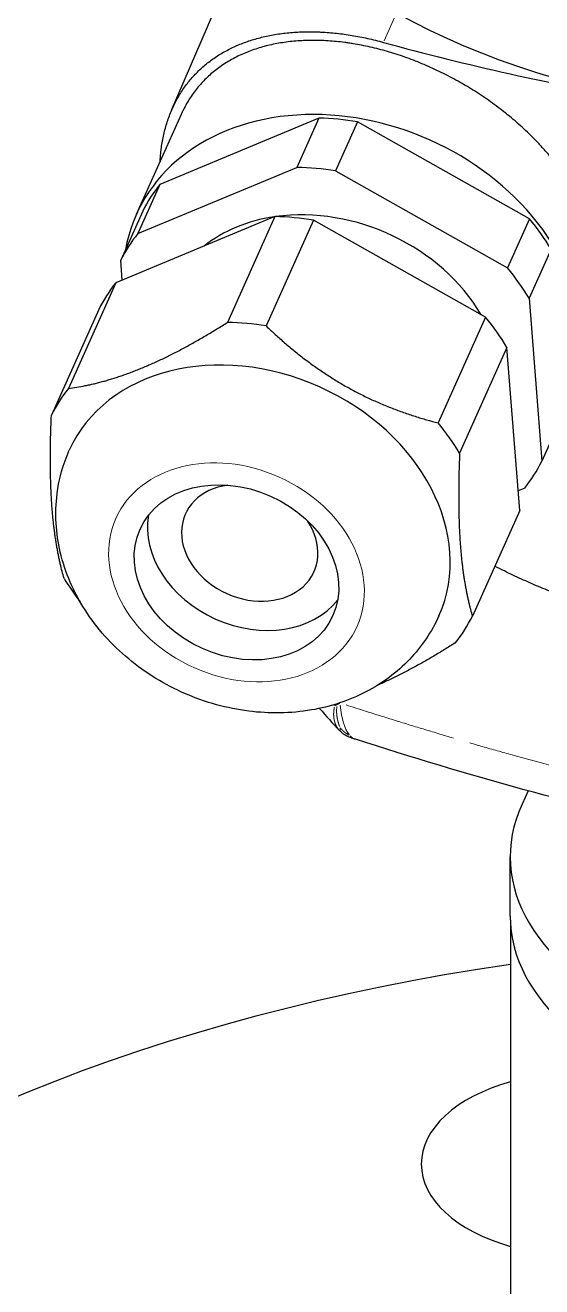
# Model space of a CAD drawing. Header units: millimetres. Extents: x 0 to 89100, y 0 to 63000.
# Drawn here: x 72099 to 72121, y 56203.5 to 56257.3 of the extents above; entities that cross this region are included whole.
import ezdxf

# ---------------------------------------------------------------- set-up
doc = ezdxf.new("R2010")
doc.units = ezdxf.units.MM
doc.header["$LTSCALE"] = 150
doc.layers.add('Visible', color=7, linetype='Continuous', lineweight=25)
doc.layers.add('Visible Narrow', color=7, linetype='Continuous', lineweight=18)

msp = doc.modelspace()

# ---------------------------------------------------------------- linework, layer by layer
at = {"layer": 'Visible'}
for p, q in [((72105.248, 56253.668), (72108.496, 56261.21)), ((72105.651, 56253.487), (72103.743, 56249.225)), ((72111.523, 56253.325), (72104.745, 56250.507)), ((72111.523, 56253.325), (72110.585, 56251.229)), ((72113.167, 56253.173), (72112.229, 56251.076)), ((72120.489, 56249.044), (72113.167, 56253.173)), ((72103.806, 56248.411), (72110.585, 56251.229)), ((72112.229, 56251.076), (72119.551, 56246.948)), ((72104.745, 56250.507), (72103.806, 56248.411)), ((72109.646, 56249.133), (72102.868, 56246.315)), ((72104.018, 56249.369), (72103.079, 56247.273)), ((72109.646, 56249.133), (72107.628, 56244.626)), ((72111.29, 56248.98), (72109.272, 56244.474)), ((72118.612, 56244.852), (72111.29, 56248.98)), ((72120.489, 56249.044), (72119.551, 56246.948)), ((72121.406, 56247.753), (72120.468, 56245.657)), ((72103.145, 56246.431), (72103.079, 56247.273)), ((72102.868, 56246.315), (72100.85, 56241.808)), ((72120.468, 56245.657), (72121.011, 56238.71)), ((72102.141, 56245.177), (72100.123, 56240.67)), ((72118.612, 56244.852), (72116.594, 56240.345)), ((72119.529, 56243.56), (72117.511, 56239.054)), ((72120.073, 56236.614), (72119.529, 56243.56)), ((72121.95, 56240.806), (72121.011, 56238.71)), ((72120.284, 56237.571), (72120.007, 56237.456)), ((72120.073, 56236.614), (72118.055, 56232.107)), ((72113.08, 56226.865), (72113.079, 56226.866)), ((72120.438, 56224.675), (72120.172, 56224.1)), ((72119.664, 56219.327), (72119.664, 56221.857)), ((72119.682, 56218.899), (72119.682, 56198.514))]:
    msp.add_line(p, q, dxfattribs=at)
for centre, major_axis, ratio, start_param, end_param in [((68289.516, 57194.934), (-6187.5, 0), 0.57735, 6.096202, 9.616876), ((68289.516, 57194.934), (6112.5, 0), 0.57735, 4.532673, 6.283185), ((72134.758, 56269.848), (-28.854, 0), 0.57735, 0.268979, 2.312349), ((72146.49, 56296.182), (-75, -0.203), 0.584246, 1.125084, 1.281998), ((72112.984, 56245.088), (-9.241, 4.138), 0.790511, 2.946395, 6.478383), ((72112.984, 56245.088), (-9.07, 4.061), 0.790511, 5.033496, 5.20497), ((72112.045, 56242.991), (-9.07, 4.061), 0.790511, 5.033496, 5.20497), ((72112.984, 56245.088), (-9.07, 4.061), 0.790511, 6.080693, 6.252167), ((72111.107, 56240.895), (-9.07, 4.061), 0.790511, 5.033496, 5.20497), ((72112.045, 56242.991), (-6.845, 3.065), 0.790511, 3.978019, 5.385916), ((72112.045, 56242.991), (-6.845, 3.065), 0.790511, 5.391376, 5.894286), ((72112.984, 56245.088), (-9.07, 4.061), 0.790511, 3.986298, 4.157772), ((72112.045, 56242.991), (-9.07, 4.061), 0.790511, 6.080693, 6.252167), ((72112.045, 56242.991), (-9.07, 4.061), 0.790511, 3.986298, 4.157772), ((72111.107, 56240.895), (-9.07, 4.061), 0.790511, 6.080693, 6.252167), ((72111.107, 56240.895), (-9.07, 4.061), 0.790511, 3.986298, 4.157772), ((72109.089, 56236.388), (-9.07, 4.061), 0.790511, 5.033496, 5.20497), ((72108.76, 56235.655), (-7.872, 3.525), 0.790511, 3.141593, 6.283185), ((72109.089, 56236.388), (-9.07, 4.061), 0.790511, 6.080693, 6.252167), ((72109.089, 56236.388), (-9.07, 4.061), 0.790511, 3.986298, 4.157772), ((72112.045, 56242.991), (9.07, -4.061), 0.790511, 6.080693, 6.252167), ((72108.573, 56235.236), (-2.738, 1.226), 0.790511, 5.380353, 10.32761), ((72108.573, 56235.236), (-4.107, 1.839), 0.790511, 0.194919, 2.946673), ((72109.089, 56236.388), (9.07, -4.061), 0.790511, 3.986298, 4.118101), ((72109.089, 56236.388), (9.07, -4.061), 0.790511, 6.080693, 6.252167), ((72134.758, 56221.857), (-15.094, 0), 0.57735, 6.02289, 7.207681), ((72134.758, 56219.327), (-15.094, 0), 0.57735, 0, 1.173196), ((72134.761, 56182.629), (61.875, 0), 0.57735, 1.816979, 7.607799), ((72122.629, 56208.771), (-6.75, 0), 0.57735, 5.164203, 7.402168)]:
    msp.add_ellipse(centre, major_axis=major_axis, ratio=ratio, start_param=start_param, end_param=end_param, dxfattribs=at)
msp.add_ellipse((72108.009, 56233.978), major_axis=(4.107, -1.839), ratio=0.790511, dxfattribs=at)
for points, knots in [([(72104.758, 56251.493), (72104.762, 56251.562), (72104.766, 56251.632), (72104.772, 56251.7), (72104.776, 56251.749), (72104.781, 56251.798), (72104.786, 56251.847), (72104.791, 56251.895), (72104.796, 56251.943), (72104.802, 56251.991), (72104.814, 56252.087), (72104.828, 56252.183), (72104.844, 56252.277), (72104.86, 56252.372), (72104.877, 56252.465), (72104.897, 56252.558), (72104.917, 56252.65), (72104.938, 56252.742), (72104.962, 56252.832), (72104.985, 56252.923), (72105.011, 56253.012), (72105.038, 56253.1), (72105.066, 56253.189), (72105.095, 56253.276), (72105.126, 56253.361), (72105.157, 56253.447), (72105.19, 56253.532), (72105.225, 56253.615), (72105.26, 56253.698), (72105.296, 56253.78), (72105.335, 56253.86), (72105.373, 56253.941), (72105.413, 56254.02), (72105.455, 56254.098), (72105.497, 56254.175), (72105.541, 56254.251), (72105.586, 56254.326), (72105.631, 56254.4), (72105.678, 56254.474), (72105.727, 56254.545), (72105.824, 56254.688), (72105.928, 56254.826), (72106.038, 56254.957), (72106.094, 56255.024), (72106.151, 56255.088), (72106.21, 56255.151), (72106.268, 56255.214), (72106.329, 56255.276), (72106.391, 56255.336), (72106.453, 56255.396), (72106.516, 56255.455), (72106.581, 56255.512), (72106.646, 56255.569), (72106.713, 56255.624), (72106.781, 56255.678), (72106.849, 56255.732), (72106.919, 56255.785), (72106.99, 56255.835), (72107.061, 56255.886), (72107.133, 56255.935), (72107.207, 56255.983), (72107.281, 56256.03), (72107.356, 56256.076), (72107.433, 56256.12), (72107.509, 56256.164), (72107.587, 56256.206), (72107.666, 56256.247), (72107.745, 56256.288), (72107.825, 56256.327), (72107.906, 56256.365), (72107.947, 56256.383), (72107.988, 56256.402), (72108.029, 56256.42), (72108.07, 56256.437), (72108.112, 56256.455), (72108.154, 56256.472), (72108.237, 56256.506), (72108.322, 56256.539), (72108.409, 56256.57), (72108.495, 56256.601), (72108.583, 56256.63), (72108.672, 56256.658), (72108.76, 56256.686), (72108.851, 56256.712), (72108.942, 56256.737), (72109.033, 56256.761), (72109.125, 56256.784), (72109.219, 56256.805), (72109.312, 56256.827), (72109.407, 56256.846), (72109.503, 56256.864), (72109.598, 56256.882), (72109.695, 56256.898), (72109.792, 56256.913), (72109.89, 56256.927), (72109.988, 56256.94), (72110.088, 56256.951), (72110.187, 56256.963), (72110.287, 56256.972), (72110.388, 56256.98), (72110.489, 56256.988), (72110.59, 56256.994), (72110.693, 56256.999), (72110.795, 56257.003), (72110.898, 56257.006), (72111.002, 56257.007), (72111.105, 56257.008), (72111.21, 56257.008), (72111.315, 56257.006), (72111.367, 56257.005), (72111.419, 56257.003), (72111.472, 56257.002), (72111.525, 56257), (72111.577, 56256.998), (72111.63, 56256.995), (72111.736, 56256.99), (72111.843, 56256.983), (72111.95, 56256.974), (72112.058, 56256.965), (72112.166, 56256.955), (72112.274, 56256.943), (72112.383, 56256.931), (72112.492, 56256.918), (72112.601, 56256.903), (72112.71, 56256.888), (72112.82, 56256.871), (72112.93, 56256.853), (72113.04, 56256.834), (72113.151, 56256.815), (72113.261, 56256.793), (72113.372, 56256.772), (72113.483, 56256.749), (72113.594, 56256.724), (72113.705, 56256.699), (72113.817, 56256.673), (72113.929, 56256.645), (72114.04, 56256.617), (72114.152, 56256.588), (72114.264, 56256.557)], [10.140195, 10.140195, 10.140195, 10.140195, 10.489447, 10.489447, 10.489447, 10.73778, 10.73778, 10.73778, 10.986052, 10.986052, 10.986052, 11.483724, 11.483724, 11.483724, 11.9827, 11.9827, 11.9827, 12.482694, 12.482694, 12.482694, 12.983388, 12.983388, 12.983388, 13.48444, 13.48444, 13.48444, 13.985492, 13.985492, 13.985492, 14.486179, 14.486179, 14.486179, 14.986134, 14.986134, 14.986134, 15.485003, 15.485003, 15.485003, 15.982444, 15.982444, 15.982444, 16.977056, 16.977056, 16.977056, 17.476159, 17.476159, 17.476159, 17.976163, 17.976163, 17.976163, 18.476785, 18.476785, 18.476785, 18.97772, 18.97772, 18.97772, 19.478652, 19.478652, 19.478652, 19.979255, 19.979255, 19.979255, 20.479202, 20.479202, 20.479202, 20.978172, 20.978172, 20.978172, 21.475853, 21.475853, 21.475853, 21.724121, 21.724121, 21.724121, 21.972446, 21.972446, 21.972446, 22.470175, 22.470175, 22.470175, 22.969147, 22.969147, 22.969147, 23.469105, 23.469105, 23.469105, 23.969769, 23.969769, 23.969769, 24.470851, 24.470851, 24.470851, 24.97205, 24.97205, 24.97205, 25.473065, 25.473065, 25.473065, 25.973598, 25.973598, 25.973598, 26.473358, 26.473358, 26.473358, 26.972066, 26.972066, 26.972066, 27.469467, 27.469467, 27.469467, 27.71765, 27.71765, 27.71765, 27.96591, 27.96591, 27.96591, 28.462855, 28.462855, 28.462855, 28.960125, 28.960125, 28.960125, 29.45743, 29.45743, 29.45743, 29.954485, 29.954485, 29.954485, 30.451011, 30.451011, 30.451011, 30.947254, 30.947254, 30.947254, 31.443467, 31.443467, 31.443467, 31.939661, 31.939661, 31.939661, 31.939661]), ([(72122.124, 56250.695), (72122.052, 56250.802), (72121.978, 56250.908), (72121.901, 56251.014), (72121.825, 56251.119), (72121.747, 56251.224), (72121.666, 56251.328), (72121.586, 56251.431), (72121.504, 56251.534), (72121.419, 56251.635), (72121.335, 56251.736), (72121.25, 56251.837), (72121.162, 56251.936), (72121.118, 56251.985), (72121.074, 56252.035), (72121.029, 56252.083), (72120.985, 56252.132), (72120.94, 56252.181), (72120.894, 56252.229), (72120.803, 56252.326), (72120.71, 56252.422), (72120.615, 56252.517), (72120.52, 56252.612), (72120.423, 56252.706), (72120.325, 56252.799), (72120.227, 56252.891), (72120.127, 56252.983), (72120.025, 56253.073), (72119.924, 56253.163), (72119.82, 56253.252), (72119.716, 56253.34), (72119.611, 56253.428), (72119.505, 56253.514), (72119.398, 56253.599), (72119.29, 56253.683), (72119.182, 56253.767), (72119.072, 56253.848), (72118.962, 56253.93), (72118.852, 56254.01), (72118.74, 56254.089), (72118.628, 56254.167), (72118.515, 56254.244), (72118.401, 56254.32), (72118.288, 56254.395), (72118.173, 56254.468), (72118.058, 56254.54), (72118, 56254.576), (72117.943, 56254.611), (72117.885, 56254.646), (72117.827, 56254.681), (72117.768, 56254.716), (72117.71, 56254.75), (72117.593, 56254.819), (72117.476, 56254.885), (72117.357, 56254.95), (72117.239, 56255.016), (72117.12, 56255.079), (72117, 56255.141), (72116.88, 56255.202), (72116.76, 56255.262), (72116.639, 56255.32), (72116.518, 56255.378), (72116.397, 56255.435), (72116.276, 56255.489), (72116.154, 56255.543), (72116.033, 56255.596), (72115.91, 56255.647), (72115.788, 56255.698), (72115.666, 56255.746), (72115.543, 56255.793), (72115.421, 56255.84), (72115.298, 56255.886), (72115.175, 56255.929), (72115.053, 56255.972), (72114.93, 56256.013), (72114.807, 56256.053), (72114.684, 56256.092), (72114.562, 56256.13), (72114.439, 56256.165), (72114.316, 56256.201), (72114.194, 56256.234), (72114.071, 56256.266), (72113.949, 56256.297), (72113.827, 56256.327), (72113.705, 56256.355), (72113.583, 56256.382), (72113.462, 56256.408), (72113.34, 56256.432), (72113.219, 56256.455), (72113.098, 56256.477), (72112.978, 56256.497), (72112.918, 56256.507), (72112.858, 56256.516), (72112.798, 56256.525), (72112.738, 56256.534), (72112.678, 56256.542), (72112.618, 56256.55), (72112.499, 56256.565), (72112.38, 56256.579), (72112.262, 56256.591), (72112.143, 56256.602), (72112.025, 56256.612), (72111.907, 56256.62), (72111.79, 56256.627), (72111.673, 56256.633), (72111.557, 56256.636), (72111.441, 56256.639), (72111.326, 56256.641), (72111.211, 56256.64), (72111.097, 56256.639), (72110.983, 56256.636), (72110.87, 56256.631), (72110.758, 56256.626), (72110.646, 56256.619), (72110.535, 56256.61), (72110.425, 56256.601), (72110.315, 56256.59), (72110.207, 56256.577), (72110.099, 56256.563), (72109.992, 56256.548), (72109.886, 56256.53), (72109.781, 56256.513), (72109.676, 56256.494), (72109.573, 56256.472), (72109.47, 56256.451), (72109.369, 56256.427), (72109.269, 56256.401), (72109.169, 56256.376), (72109.07, 56256.348), (72108.973, 56256.319), (72108.875, 56256.289), (72108.778, 56256.257), (72108.683, 56256.223), (72108.588, 56256.189), (72108.494, 56256.153), (72108.402, 56256.115), (72108.31, 56256.077), (72108.219, 56256.036), (72108.13, 56255.994), (72108.041, 56255.952), (72107.953, 56255.907), (72107.867, 56255.861), (72107.781, 56255.815), (72107.697, 56255.766), (72107.614, 56255.716), (72107.532, 56255.665), (72107.451, 56255.613), (72107.372, 56255.558), (72107.293, 56255.504), (72107.216, 56255.448), (72107.141, 56255.389), (72107.066, 56255.331), (72106.992, 56255.271), (72106.921, 56255.209), (72106.85, 56255.147), (72106.78, 56255.083), (72106.713, 56255.017), (72106.646, 56254.952), (72106.581, 56254.884), (72106.517, 56254.814), (72106.454, 56254.745), (72106.392, 56254.673), (72106.332, 56254.6), (72106.273, 56254.526), (72106.215, 56254.451), (72106.159, 56254.373), (72106.104, 56254.296), (72106.05, 56254.217), (72105.999, 56254.136), (72105.948, 56254.055), (72105.898, 56253.972), (72105.851, 56253.887), (72105.804, 56253.803), (72105.76, 56253.717), (72105.717, 56253.629), (72105.694, 56253.582), (72105.672, 56253.535), (72105.651, 56253.487)], [0, 0, 0, 0, 0.547644, 0.547644, 0.547644, 1.094741, 1.094741, 1.094741, 1.640833, 1.640833, 1.640833, 2.185491, 2.185491, 2.185491, 2.457159, 2.457159, 2.457159, 2.728789, 2.728789, 2.728789, 3.27345, 3.27345, 3.27345, 3.819671, 3.819671, 3.819671, 4.367033, 4.367033, 4.367033, 4.915084, 4.915084, 4.915084, 5.463354, 5.463354, 5.463354, 6.011361, 6.011361, 6.011361, 6.558632, 6.558632, 6.558632, 7.104713, 7.104713, 7.104713, 7.649179, 7.649179, 7.649179, 7.920721, 7.920721, 7.920721, 8.192309, 8.192309, 8.192309, 8.736022, 8.736022, 8.736022, 9.280095, 9.280095, 9.280095, 9.824087, 9.824087, 9.824087, 10.367559, 10.367559, 10.367559, 10.910508, 10.910508, 10.910508, 11.453615, 11.453615, 11.453615, 11.996536, 11.996536, 11.996536, 12.539395, 12.539395, 12.539395, 13.082219, 13.082219, 13.082219, 13.625021, 13.625021, 13.625021, 14.167842, 14.167842, 14.167842, 14.710926, 14.710926, 14.710926, 15.254109, 15.254109, 15.254109, 15.525609, 15.525609, 15.525609, 15.797128, 15.797128, 15.797128, 16.341468, 16.341468, 16.341468, 16.887358, 16.887358, 16.887358, 17.434433, 17.434433, 17.434433, 17.982297, 17.982297, 17.982297, 18.53053, 18.53053, 18.53053, 19.078704, 19.078704, 19.078704, 19.626388, 19.626388, 19.626388, 20.173162, 20.173162, 20.173162, 20.718623, 20.718623, 20.718623, 21.2624, 21.2624, 21.2624, 21.806164, 21.806164, 21.806164, 22.351644, 22.351644, 22.351644, 22.898431, 22.898431, 22.898431, 23.446093, 23.446093, 23.446093, 23.994184, 23.994184, 23.994184, 24.542258, 24.542258, 24.542258, 25.089877, 25.089877, 25.089877, 25.636625, 25.636625, 25.636625, 26.182115, 26.182115, 26.182115, 26.726004, 26.726004, 26.726004, 27.269607, 27.269607, 27.269607, 27.814874, 27.814874, 27.814874, 28.361352, 28.361352, 28.361352, 28.908552, 28.908552, 28.908552, 29.455976, 29.455976, 29.455976, 30.003137, 30.003137, 30.003137, 30.294531, 30.294531, 30.294531, 30.294531]), ([(72100.85, 56241.808), (72100.966, 56241.825), (72101.083, 56241.843), (72101.204, 56241.863), (72101.324, 56241.884), (72101.446, 56241.907), (72101.57, 56241.932), (72101.632, 56241.945), (72101.695, 56241.958), (72101.758, 56241.972), (72101.821, 56241.986), (72101.885, 56242.001), (72101.949, 56242.016), (72102.013, 56242.031), (72102.078, 56242.047), (72102.143, 56242.064), (72102.208, 56242.081), (72102.273, 56242.098), (72102.34, 56242.116), (72102.406, 56242.134), (72102.472, 56242.153), (72102.539, 56242.173), (72102.606, 56242.192), (72102.674, 56242.213), (72102.742, 56242.234), (72102.81, 56242.255), (72102.878, 56242.277), (72102.947, 56242.299), (72103.016, 56242.322), (72103.085, 56242.345), (72103.155, 56242.369), (72103.224, 56242.393), (72103.294, 56242.418), (72103.365, 56242.444), (72103.435, 56242.469), (72103.506, 56242.496), (72103.577, 56242.523), (72103.648, 56242.55), (72103.719, 56242.578), (72103.791, 56242.607), (72103.863, 56242.635), (72103.935, 56242.665), (72104.008, 56242.695), (72104.08, 56242.725), (72104.153, 56242.756), (72104.226, 56242.788), (72104.299, 56242.819), (72104.373, 56242.852), (72104.447, 56242.885), (72104.521, 56242.918), (72104.595, 56242.952), (72104.67, 56242.987), (72104.744, 56243.021), (72104.819, 56243.057), (72104.894, 56243.093), (72104.969, 56243.129), (72105.045, 56243.166), (72105.12, 56243.203), (72105.196, 56243.241), (72105.271, 56243.279), (72105.347, 56243.318), (72105.423, 56243.357), (72105.499, 56243.396), (72105.575, 56243.436), (72105.651, 56243.476), (72105.728, 56243.516), (72105.804, 56243.557), (72105.88, 56243.599), (72105.956, 56243.64), (72106.033, 56243.682), (72106.109, 56243.724), (72106.186, 56243.767), (72106.262, 56243.81), (72106.338, 56243.853), (72106.415, 56243.897), (72106.491, 56243.941), (72106.567, 56243.985), (72106.643, 56244.029), (72106.719, 56244.074), (72106.795, 56244.118), (72106.871, 56244.163), (72106.947, 56244.209), (72107.023, 56244.254), (72107.099, 56244.3), (72107.174, 56244.346), (72107.326, 56244.438), (72107.477, 56244.532), (72107.628, 56244.626)], [0, 0, 0, 0, 0.722756, 0.722756, 0.722756, 1.448845, 1.448845, 1.448845, 1.812603, 1.812603, 1.812603, 2.176577, 2.176577, 2.176577, 2.540594, 2.540594, 2.540594, 2.904496, 2.904496, 2.904496, 3.268148, 3.268148, 3.268148, 3.631435, 3.631435, 3.631435, 3.994266, 3.994266, 3.994266, 4.356578, 4.356578, 4.356578, 4.718339, 4.718339, 4.718339, 5.079553, 5.079553, 5.079553, 5.440261, 5.440261, 5.440261, 5.800606, 5.800606, 5.800606, 6.161287, 6.161287, 6.161287, 6.522511, 6.522511, 6.522511, 6.884273, 6.884273, 6.884273, 7.246531, 7.246531, 7.246531, 7.609213, 7.609213, 7.609213, 7.972215, 7.972215, 7.972215, 8.335411, 8.335411, 8.335411, 8.698655, 8.698655, 8.698655, 9.06178, 9.06178, 9.06178, 9.424603, 9.424603, 9.424603, 9.786929, 9.786929, 9.786929, 10.14855, 10.14855, 10.14855, 10.50925, 10.50925, 10.50925, 10.869506, 10.869506, 10.869506, 11.590283, 11.590283, 11.590283, 11.590283]), ([(72109.272, 56244.474), (72109.399, 56244.353), (72109.527, 56244.233), (72109.658, 56244.114), (72109.789, 56243.995), (72109.923, 56243.877), (72110.058, 56243.76), (72110.126, 56243.702), (72110.194, 56243.644), (72110.262, 56243.586), (72110.331, 56243.529), (72110.401, 56243.471), (72110.47, 56243.414), (72110.54, 56243.358), (72110.61, 56243.301), (72110.681, 56243.245), (72110.752, 56243.189), (72110.823, 56243.134), (72110.895, 56243.079), (72110.967, 56243.024), (72111.039, 56242.97), (72111.112, 56242.916), (72111.185, 56242.862), (72111.258, 56242.809), (72111.332, 56242.756), (72111.406, 56242.704), (72111.48, 56242.652), (72111.554, 56242.6), (72111.629, 56242.549), (72111.704, 56242.498), (72111.779, 56242.448), (72111.855, 56242.398), (72111.931, 56242.349), (72112.007, 56242.301), (72112.083, 56242.252), (72112.16, 56242.204), (72112.237, 56242.157), (72112.313, 56242.11), (72112.391, 56242.063), (72112.468, 56242.018), (72112.546, 56241.972), (72112.624, 56241.927), (72112.702, 56241.883), (72112.78, 56241.839), (72112.859, 56241.796), (72112.938, 56241.753), (72113.017, 56241.71), (72113.097, 56241.668), (72113.176, 56241.627), (72113.256, 56241.586), (72113.336, 56241.546), (72113.417, 56241.506), (72113.497, 56241.467), (72113.578, 56241.428), (72113.658, 56241.39), (72113.739, 56241.352), (72113.82, 56241.314), (72113.902, 56241.278), (72113.983, 56241.241), (72114.064, 56241.206), (72114.146, 56241.171), (72114.228, 56241.136), (72114.31, 56241.102), (72114.391, 56241.068), (72114.473, 56241.035), (72114.555, 56241.002), (72114.637, 56240.971), (72114.719, 56240.939), (72114.801, 56240.908), (72114.883, 56240.878), (72114.965, 56240.847), (72115.047, 56240.818), (72115.129, 56240.789), (72115.211, 56240.76), (72115.293, 56240.732), (72115.375, 56240.705), (72115.457, 56240.678), (72115.538, 56240.651), (72115.62, 56240.625), (72115.702, 56240.599), (72115.783, 56240.574), (72115.864, 56240.549), (72115.946, 56240.525), (72116.027, 56240.501), (72116.108, 56240.478), (72116.27, 56240.431), (72116.432, 56240.387), (72116.594, 56240.345)], [0, 0, 0, 0, 0.722756, 0.722756, 0.722756, 1.448845, 1.448845, 1.448845, 1.812603, 1.812603, 1.812603, 2.176577, 2.176577, 2.176577, 2.540594, 2.540594, 2.540594, 2.904496, 2.904496, 2.904496, 3.268148, 3.268148, 3.268148, 3.631435, 3.631435, 3.631435, 3.994266, 3.994266, 3.994266, 4.356578, 4.356578, 4.356578, 4.718339, 4.718339, 4.718339, 5.079553, 5.079553, 5.079553, 5.440261, 5.440261, 5.440261, 5.800606, 5.800606, 5.800606, 6.161287, 6.161287, 6.161287, 6.522511, 6.522511, 6.522511, 6.884273, 6.884273, 6.884273, 7.246531, 7.246531, 7.246531, 7.609213, 7.609213, 7.609213, 7.972215, 7.972215, 7.972215, 8.335411, 8.335411, 8.335411, 8.698655, 8.698655, 8.698655, 9.06178, 9.06178, 9.06178, 9.424603, 9.424603, 9.424603, 9.786929, 9.786929, 9.786929, 10.14855, 10.14855, 10.14855, 10.50925, 10.50925, 10.50925, 10.869506, 10.869506, 10.869506, 11.590283, 11.590283, 11.590283, 11.590283]), ([(72100.666, 56233.723), (72100.638, 56233.821), (72100.61, 56233.921), (72100.583, 56234.025), (72100.556, 56234.128), (72100.53, 56234.235), (72100.504, 56234.345), (72100.491, 56234.399), (72100.479, 56234.455), (72100.466, 56234.512), (72100.454, 56234.568), (72100.442, 56234.626), (72100.43, 56234.684), (72100.418, 56234.742), (72100.406, 56234.801), (72100.395, 56234.861), (72100.384, 56234.921), (72100.373, 56234.981), (72100.362, 56235.043), (72100.351, 56235.105), (72100.34, 56235.167), (72100.33, 56235.23), (72100.32, 56235.293), (72100.31, 56235.357), (72100.3, 56235.422), (72100.29, 56235.487), (72100.281, 56235.553), (72100.272, 56235.619), (72100.263, 56235.686), (72100.254, 56235.753), (72100.245, 56235.821), (72100.237, 56235.889), (72100.229, 56235.958), (72100.221, 56236.028), (72100.213, 56236.098), (72100.206, 56236.168), (72100.198, 56236.239), (72100.191, 56236.311), (72100.184, 56236.383), (72100.178, 56236.455), (72100.172, 56236.528), (72100.165, 56236.602), (72100.16, 56236.676), (72100.154, 56236.75), (72100.148, 56236.825), (72100.143, 56236.901), (72100.138, 56236.977), (72100.133, 56237.054), (72100.129, 56237.131), (72100.124, 56237.209), (72100.12, 56237.287), (72100.117, 56237.366), (72100.113, 56237.444), (72100.109, 56237.524), (72100.106, 56237.604), (72100.103, 56237.684), (72100.1, 56237.765), (72100.098, 56237.847), (72100.095, 56237.928), (72100.093, 56238.01), (72100.092, 56238.093), (72100.09, 56238.175), (72100.088, 56238.258), (72100.087, 56238.342), (72100.086, 56238.425), (72100.085, 56238.509), (72100.085, 56238.594), (72100.084, 56238.678), (72100.084, 56238.763), (72100.084, 56238.848), (72100.084, 56238.933), (72100.084, 56239.019), (72100.085, 56239.105), (72100.085, 56239.19), (72100.086, 56239.277), (72100.087, 56239.363), (72100.089, 56239.449), (72100.09, 56239.536), (72100.092, 56239.622), (72100.093, 56239.709), (72100.095, 56239.796), (72100.097, 56239.882), (72100.1, 56239.969), (72100.102, 56240.056), (72100.105, 56240.144), (72100.11, 56240.318), (72100.116, 56240.494), (72100.123, 56240.67)], [0, 0, 0, 0, 0.722756, 0.722756, 0.722756, 1.448845, 1.448845, 1.448845, 1.812603, 1.812603, 1.812603, 2.176577, 2.176577, 2.176577, 2.540594, 2.540594, 2.540594, 2.904496, 2.904496, 2.904496, 3.268148, 3.268148, 3.268148, 3.631435, 3.631435, 3.631435, 3.994266, 3.994266, 3.994266, 4.356578, 4.356578, 4.356578, 4.718339, 4.718339, 4.718339, 5.079553, 5.079553, 5.079553, 5.440261, 5.440261, 5.440261, 5.800606, 5.800606, 5.800606, 6.161287, 6.161287, 6.161287, 6.522511, 6.522511, 6.522511, 6.884273, 6.884273, 6.884273, 7.246531, 7.246531, 7.246531, 7.609213, 7.609213, 7.609213, 7.972215, 7.972215, 7.972215, 8.335411, 8.335411, 8.335411, 8.698655, 8.698655, 8.698655, 9.06178, 9.06178, 9.06178, 9.424603, 9.424603, 9.424603, 9.786929, 9.786929, 9.786929, 10.14855, 10.14855, 10.14855, 10.50925, 10.50925, 10.50925, 10.869506, 10.869506, 10.869506, 11.590283, 11.590283, 11.590283, 11.590283]), ([(72116.632, 56232.13), (72116.324, 56231.443), (72115.896, 56230.811), (72114.844, 56229.71), (72114.216, 56229.249), (72112.803, 56228.511), (72112.009, 56228.254), (72110.317, 56227.965), (72109.416, 56227.953), (72107.602, 56228.183), (72106.691, 56228.436), (72104.962, 56229.185), (72104.145, 56229.683), (72102.698, 56230.886), (72102.065, 56231.589), (72101.077, 56233.131), (72100.711, 56233.964), (72100.315, 56235.65), (72100.262, 56236.496), (72100.451, 56237.965), (72100.625, 56238.592), (72100.888, 56239.179)], [0.340187, 0.340187, 0.340187, 0.340187, 0.614361, 0.614361, 0.898611, 0.898611, 1.207991, 1.207991, 1.544043, 1.544043, 1.895366, 1.895366, 2.250804, 2.250804, 2.602778, 2.602778, 2.939586, 2.939586, 3.247387, 3.247387, 3.48178, 3.48178, 3.48178, 3.48178]), ([(72117.511, 56239.054), (72117.504, 56238.878), (72117.498, 56238.702), (72117.493, 56238.526), (72117.488, 56238.35), (72117.483, 56238.175), (72117.48, 56238.001), (72117.478, 56237.914), (72117.477, 56237.827), (72117.476, 56237.74), (72117.475, 56237.653), (72117.474, 56237.567), (72117.473, 56237.481), (72117.473, 56237.395), (72117.472, 56237.309), (72117.472, 56237.223), (72117.472, 56237.138), (72117.472, 56237.053), (72117.473, 56236.969), (72117.474, 56236.884), (72117.474, 56236.8), (72117.476, 56236.716), (72117.477, 56236.633), (72117.478, 56236.55), (72117.48, 56236.467), (72117.482, 56236.385), (72117.484, 56236.303), (72117.487, 56236.222), (72117.489, 56236.14), (72117.492, 56236.059), (72117.495, 56235.979), (72117.498, 56235.899), (72117.502, 56235.82), (72117.505, 56235.741), (72117.509, 56235.663), (72117.513, 56235.585), (72117.518, 56235.507), (72117.522, 56235.43), (72117.527, 56235.354), (72117.532, 56235.278), (72117.537, 56235.202), (72117.543, 56235.127), (72117.549, 56235.053), (72117.554, 56234.979), (72117.561, 56234.905), (72117.567, 56234.832), (72117.574, 56234.76), (72117.58, 56234.687), (72117.588, 56234.616), (72117.595, 56234.545), (72117.602, 56234.474), (72117.61, 56234.405), (72117.618, 56234.335), (72117.626, 56234.266), (72117.635, 56234.198), (72117.643, 56234.13), (72117.652, 56234.062), (72117.661, 56233.996), (72117.67, 56233.929), (72117.68, 56233.864), (72117.689, 56233.799), (72117.699, 56233.734), (72117.709, 56233.67), (72117.72, 56233.607), (72117.73, 56233.544), (72117.74, 56233.482), (72117.751, 56233.42), (72117.762, 56233.359), (72117.773, 56233.298), (72117.785, 56233.239), (72117.796, 56233.179), (72117.808, 56233.12), (72117.82, 56233.062), (72117.831, 56233.004), (72117.843, 56232.947), (72117.856, 56232.891), (72117.868, 56232.835), (72117.881, 56232.78), (72117.893, 56232.725), (72117.906, 56232.671), (72117.919, 56232.617), (72117.932, 56232.564), (72117.945, 56232.511), (72117.958, 56232.459), (72117.972, 56232.407), (72117.999, 56232.305), (72118.026, 56232.205), (72118.055, 56232.107)], [0, 0, 0, 0, 0.722756, 0.722756, 0.722756, 1.448845, 1.448845, 1.448845, 1.812603, 1.812603, 1.812603, 2.176577, 2.176577, 2.176577, 2.540594, 2.540594, 2.540594, 2.904496, 2.904496, 2.904496, 3.268148, 3.268148, 3.268148, 3.631435, 3.631435, 3.631435, 3.994266, 3.994266, 3.994266, 4.356578, 4.356578, 4.356578, 4.718339, 4.718339, 4.718339, 5.079553, 5.079553, 5.079553, 5.440261, 5.440261, 5.440261, 5.800606, 5.800606, 5.800606, 6.161287, 6.161287, 6.161287, 6.522511, 6.522511, 6.522511, 6.884273, 6.884273, 6.884273, 7.246531, 7.246531, 7.246531, 7.609213, 7.609213, 7.609213, 7.972215, 7.972215, 7.972215, 8.335411, 8.335411, 8.335411, 8.698655, 8.698655, 8.698655, 9.06178, 9.06178, 9.06178, 9.424603, 9.424603, 9.424603, 9.786929, 9.786929, 9.786929, 10.14855, 10.14855, 10.14855, 10.50925, 10.50925, 10.50925, 10.869506, 10.869506, 10.869506, 11.590283, 11.590283, 11.590283, 11.590283]), ([(72123.989, 56232.262), (72123.949, 56232.274), (72123.909, 56232.286), (72123.869, 56232.298), (72123.616, 56232.373), (72123.364, 56232.452), (72123.113, 56232.534), (72122.862, 56232.617), (72122.612, 56232.703), (72122.363, 56232.792), (72122.113, 56232.882), (72121.865, 56232.975), (72121.617, 56233.072), (72121.369, 56233.168), (72121.123, 56233.269), (72120.877, 56233.372), (72120.631, 56233.476), (72120.387, 56233.583), (72120.143, 56233.694), (72119.9, 56233.805), (72119.658, 56233.919), (72119.417, 56234.036), (72119.28, 56234.103), (72119.144, 56234.17), (72119.009, 56234.239)], [39.620592, 39.620592, 39.620592, 39.620592, 39.790553, 39.790553, 39.790553, 40.860902, 40.860902, 40.860902, 41.931996, 41.931996, 41.931996, 43.005408, 43.005408, 43.005408, 44.080864, 44.080864, 44.080864, 45.158043, 45.158043, 45.158043, 46.236587, 46.236587, 46.236587, 46.847413, 46.847413, 46.847413, 46.847413]), ([(72117.328, 56230.969), (72117.177, 56230.874), (72117.025, 56230.78), (72116.873, 56230.687), (72116.72, 56230.595), (72116.567, 56230.503), (72116.414, 56230.413), (72116.338, 56230.368), (72116.261, 56230.324), (72116.184, 56230.28), (72116.108, 56230.235), (72116.031, 56230.192), (72115.955, 56230.148), (72115.878, 56230.105), (72115.801, 56230.063), (72115.725, 56230.02), (72115.648, 56229.978), (72115.572, 56229.936), (72115.495, 56229.895), (72115.419, 56229.854), (72115.342, 56229.814), (72115.266, 56229.774), (72115.19, 56229.734), (72115.114, 56229.694), (72115.038, 56229.656), (72114.962, 56229.617), (72114.887, 56229.579), (72114.811, 56229.541), (72114.736, 56229.504), (72114.661, 56229.467), (72114.586, 56229.431), (72114.511, 56229.395), (72114.436, 56229.36), (72114.362, 56229.325), (72114.287, 56229.291), (72114.213, 56229.257), (72114.139, 56229.224), (72114.102, 56229.207), (72114.064, 56229.19), (72114.026, 56229.174)], [0, 0, 0, 0, 0.722756, 0.722756, 0.722756, 1.448845, 1.448845, 1.448845, 1.812603, 1.812603, 1.812603, 2.176577, 2.176577, 2.176577, 2.540594, 2.540594, 2.540594, 2.904496, 2.904496, 2.904496, 3.268148, 3.268148, 3.268148, 3.631435, 3.631435, 3.631435, 3.994266, 3.994266, 3.994266, 4.356578, 4.356578, 4.356578, 4.718339, 4.718339, 4.718339, 5.079553, 5.079553, 5.079553, 5.263725, 5.263725, 5.263725, 5.263725]), ([(72112.447, 56227.194), (72112.437, 56227.204), (72112.427, 56227.215), (72112.411, 56227.23), (72112.406, 56227.235), (72112.402, 56227.24)], [0, 0, 0, 0, 0.006075561, 0.006075561, 0.008732761, 0.008732761, 0.008732761, 0.008732761]), ([(72113.079, 56226.866), (72113.071, 56226.868), (72113.062, 56226.871), (72113.044, 56226.877), (72113.035, 56226.879), (72113.017, 56226.885), (72113.008, 56226.887), (72112.988, 56226.894), (72112.976, 56226.897), (72112.946, 56226.907), (72112.928, 56226.913), (72112.875, 56226.931), (72112.843, 56226.943), (72112.748, 56226.983), (72112.692, 56227.011), (72112.608, 56227.063), (72112.576, 56227.085), (72112.53, 56227.121), (72112.515, 56227.133), (72112.483, 56227.161), (72112.467, 56227.176), (72112.447, 56227.194)], [0, 0, 0, 0, 0.0044991, 0.0044991, 0.0082742, 0.0082742, 0.0118941, 0.0118941, 0.0169981, 0.0169981, 0.0256218, 0.0256218, 0.0428658, 0.0428658, 0.0786919, 0.0786919, 0.1024646, 0.1024646, 0.1144029, 0.1144029, 0.1265365, 0.1265365, 0.1265365, 0.1265365])]:
    msp.add_open_spline(points, degree=3, knots=knots, dxfattribs=at)
for points, degree in [([(72111.55, 56228.183), (72111.819, 56227.861), (72112.102, 56227.547), (72112.4, 56227.242)], 3), ([(72112.4, 56227.242), (72112.4, 56227.242), (72112.4, 56227.241), (72112.401, 56227.241), (72112.401, 56227.24), (72112.401, 56227.24), (72112.402, 56227.24)], 6), ([(72127.411, 56223.036), (72122.59, 56223.963), (72117.807, 56225.361), (72113.08, 56226.865)], 3)]:
    msp.add_open_spline(points, degree=degree, dxfattribs=at)
at = {"layer": 'Visible Narrow'}
for p, q in [((72114.292, 56256.62), (72114.789, 56257.745)), ((72112.193, 56228.346), (72112.193, 56228.303)), ((72112.42, 56228.42), (72112.42, 56228.413))]:
    msp.add_line(p, q, dxfattribs=at)
msp.add_ellipse((72108.009, 56233.978), major_axis=(-5.134, 2.299), ratio=0.790511, dxfattribs=at)
msp.add_ellipse((72134.758, 56236.055), major_axis=(26.259, 0), ratio=0.57735, start_param=3.67581, end_param=3.678333, dxfattribs=at)
for points, degree in [([(72112.179, 56228.235), (72112.14, 56228.039), (72112.13, 56227.853), (72112.149, 56227.682), (72112.195, 56227.527), (72112.268, 56227.392), (72112.366, 56227.279)], 6), ([(72112.284, 56228.341), (72112.267, 56228.333), (72112.251, 56228.326), (72112.235, 56228.319), (72112.221, 56228.313), (72112.208, 56228.308), (72112.197, 56228.303)], 6), ([(72112.403, 56227.407), (72112.356, 56227.525), (72112.319, 56227.655), (72112.29, 56227.779), (72112.27, 56227.902), (72112.264, 56228.05), (72112.283, 56228.268)], 6), ([(72112.413, 56228.408), (72112.392, 56228.396), (72112.371, 56228.384), (72112.351, 56228.374), (72112.332, 56228.364), (72112.313, 56228.355), (72112.296, 56228.346)], 6), ([(72112.804, 56227.067), (72112.613, 56227.306), (72112.487, 56227.731), (72112.429, 56228.314)], 3), ([(72112.419, 56227.355), (72112.419, 56227.315), (72112.42, 56227.281), (72112.421, 56227.253), (72112.425, 56227.23), (72112.431, 56227.213), (72112.443, 56227.199)], 6), ([(72112.436, 56227.347), (72112.488, 56227.282), (72112.544, 56227.222), (72112.597, 56227.173), (72112.651, 56227.135), (72112.714, 56227.098), (72112.805, 56227.047)], 6), ([(72113.066, 56226.87), (72113.026, 56226.884), (72112.988, 56226.902), (72112.95, 56226.925), (72112.915, 56226.951), (72112.88, 56226.982), (72112.848, 56227.017)], 6)]:
    msp.add_open_spline(points, degree=degree, dxfattribs=at)
for points, knots in [([(72112.674, 56228.331), (72112.953, 56228.242), (72113.232, 56228.153), (72113.72, 56227.998), (72113.93, 56227.932), (72114.35, 56227.8), (72114.561, 56227.735), (72114.981, 56227.605), (72115.191, 56227.54), (72115.612, 56227.41), (72115.822, 56227.346), (72116.243, 56227.219), (72116.454, 56227.155), (72116.859, 56227.034), (72117.054, 56226.976), (72117.248, 56226.918)], [118.46968, 118.46968, 118.46968, 118.46968, 119.653427, 119.653427, 120.544738, 120.544738, 121.436546, 121.436546, 122.328884, 122.328884, 123.221791, 123.221791, 124.115186, 124.115186, 124.941032, 124.941032, 124.941032, 124.941032]), ([(72117.952, 56226.711), (72118.155, 56226.652), (72118.359, 56226.593), (72118.773, 56226.475), (72118.985, 56226.414), (72119.407, 56226.295), (72119.619, 56226.236), (72120.254, 56226.061), (72120.677, 56225.946), (72121.616, 56225.697), (72122.132, 56225.564), (72122.906, 56225.37), (72123.164, 56225.307), (72123.681, 56225.182), (72123.94, 56225.121), (72124.457, 56225.001), (72124.716, 56224.943), (72125.234, 56224.827), (72125.493, 56224.771), (72125.851, 56224.695), (72125.949, 56224.675), (72126.048, 56224.654)], [125.936663, 125.936663, 125.936663, 125.936663, 126.79939, 126.79939, 127.69557, 127.69557, 128.592549, 128.592549, 130.389037, 130.389037, 132.576945, 132.576945, 133.672915, 133.672915, 134.770233, 134.770233, 135.86876, 135.86876, 136.968526, 136.968526, 137.386655, 137.386655, 137.386655, 137.386655])]:
    msp.add_open_spline(points, degree=3, knots=knots, dxfattribs=at)

doc.saveas('drawing.dxf')
